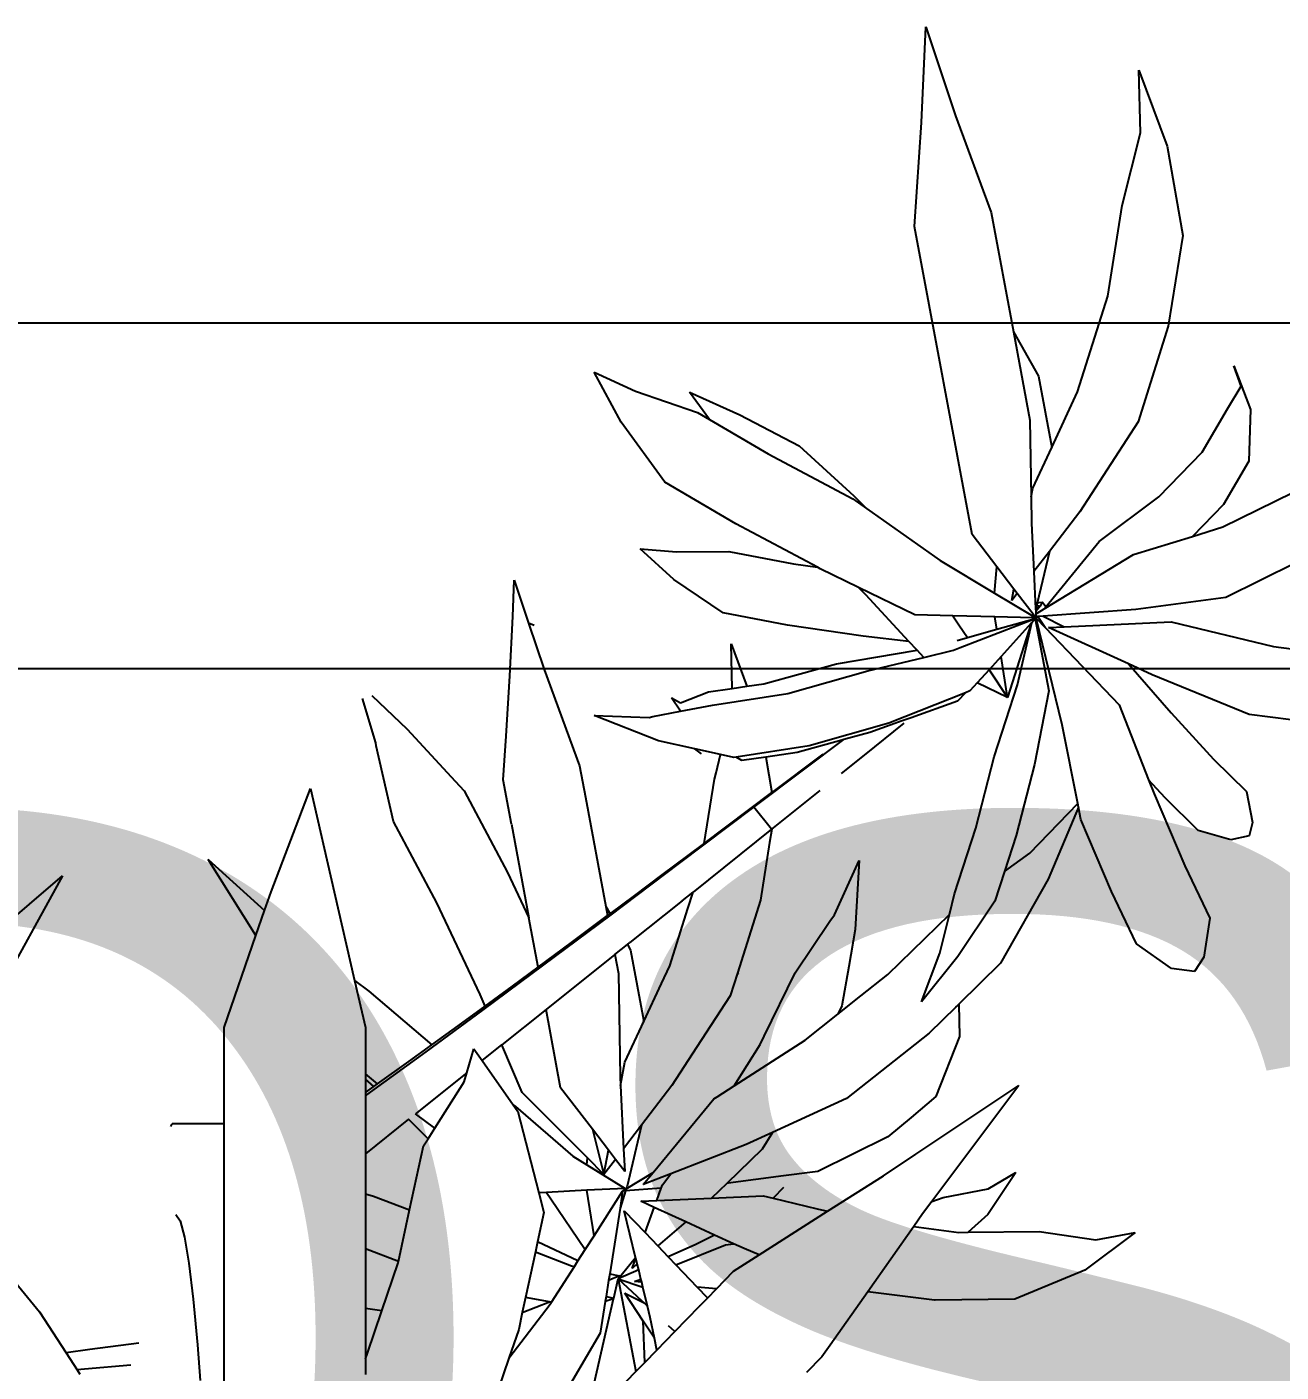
# Model space of a CAD drawing. Header units: metres. Extents: x -22 to 564, y 0 to 143.
# Drawn here: x 121.8469 to 122.0283, y 51.2242 to 51.4188 of the extents above; entities that cross this region are included whole.
import ezdxf
from ezdxf.enums import TextEntityAlignment as Align

# ---------------------------------------------------------------- set-up
doc = ezdxf.new("R2010")
doc.units = ezdxf.units.M
for name, color, linetype in [('TEXTO', 7, 'Continuous'), ('XREF 1N NEURO-ONCOLOGIA$0$Mobiliario Fijo', 40, 'Continuous'), ('XREF 1N NEURO-ONCOLOGIA$0$TEX-MOB', 4, 'Continuous')]:
    doc.layers.add(name, color=color, linetype=linetype)
doc.styles.add('100 LOCALES 25', font='arial.ttf', dxfattribs={"height": 0.25})
doc.styles.add('XREF 1N NEURO-ONCOLOGIA$0$HANDLET', font='romans.shx')

# ---------------------------------------------------------------- blocks, each defined once
blk = doc.blocks.new('XREF 1N NEURO-ONCOLOGIA$0$PLANTA CIRCULAR-02')
at = {"color": 72}
for p, q in [((0.21631, 0.3323), (0.21748, 0.35824)), ((0.21748, 0.35824), (0.22556, 0.33403)), ((0.27543, 0.34651), (0.28313, 0.32582)), ((0.27581, 0.32946), (0.27543, 0.34651)), ((0.22556, 0.33403), (0.23523, 0.30784)), ((0.21445, 0.30396), (0.21631, 0.3323)), ((0.27089, 0.30973), (0.27581, 0.32946)), ((0.28313, 0.32582), (0.28732, 0.30156)), ((0.23523, 0.30784), (0.24129, 0.27534)), ((0.26698, 0.28504), (0.27089, 0.30973)), ((0.23008, 0.22031), (0.21445, 0.30396)), ((0.28732, 0.30156), (0.2834, 0.27687)), ((0.25875, 0.25907), (0.26698, 0.28504)), ((0.24129, 0.27534), (0.24577, 0.25139)), ((0.24129, 0.27534), (0.2481, 0.26327)), ((0.2834, 0.27687), (0.27518, 0.2509)), ((0.12738, 0.26441), (0.13865, 0.25925)), ((0.13472, 0.25078), (0.12738, 0.26441)), ((0.2481, 0.26327), (0.25171, 0.24393)), ((0.30124, 0.26613), (0.30572, 0.25423)), ((0.30316, 0.26057), (0.30124, 0.26613)), ((0.29952, 0.25444), (0.30316, 0.26057)), ((0.13865, 0.25925), (0.15544, 0.25348)), ((0.15331, 0.25898), (0.16693, 0.25285)), ((0.15874, 0.25154), (0.15331, 0.25898)), ((0.25171, 0.24393), (0.25875, 0.25907)), ((0.15544, 0.25348), (0.15874, 0.25154)), ((0.16693, 0.25285), (0.18311, 0.24439)), ((0.29263, 0.24269), (0.29952, 0.25444)), ((0.30572, 0.25423), (0.30528, 0.24021)), ((0.1466, 0.23446), (0.13472, 0.25078)), ((0.15874, 0.25154), (0.17469, 0.24217)), ((0.24577, 0.25139), (0.24611, 0.23048)), ((0.27518, 0.2509), (0.25932, 0.22648)), ((0.17469, 0.24217), (0.19763, 0.23)), ((0.18311, 0.24439), (0.1979, 0.23083)), ((0.24655, 0.23283), (0.25171, 0.24393)), ((0.28082, 0.23051), (0.29263, 0.24269)), ((0.30528, 0.24021), (0.29839, 0.22846)), ((0.16585, 0.22315), (0.1466, 0.23446)), ((0.1979, 0.23083), (0.20139, 0.22734)), ((0.24611, 0.23048), (0.24655, 0.23283)), ((0.24611, 0.23048), (0.24623, 0.22333)), ((0.26457, 0.21836), (0.28082, 0.23051)), ((0.29822, 0.22232), (0.31723, 0.23172)), ((0.19763, 0.23), (0.20139, 0.22734)), ((0.20139, 0.22734), (0.2214, 0.2132)), ((0.29839, 0.22846), (0.28997, 0.21977)), ((0.18805, 0.21137), (0.16585, 0.22315)), ((0.24623, 0.22333), (0.24686, 0.21018)), ((0.25932, 0.22648), (0.25108, 0.2157)), ((0.23684, 0.21148), (0.23008, 0.22031)), ((0.27398, 0.21483), (0.28997, 0.21977)), ((0.28997, 0.21977), (0.29822, 0.22232)), ((0.13988, 0.2164), (0.14976, 0.21553)), ((0.14907, 0.20809), (0.13988, 0.2164)), ((0.25013, 0.20061), (0.26457, 0.21836)), ((0.14976, 0.21553), (0.16396, 0.21569)), ((0.16396, 0.21569), (0.1815, 0.21233)), ((0.1815, 0.21233), (0.18805, 0.21137)), ((0.2214, 0.2132), (0.23617, 0.20435)), ((0.25108, 0.2157), (0.24686, 0.21018)), ((0.25108, 0.2157), (0.24773, 0.20163)), ((0.2497, 0.20008), (0.27398, 0.21483)), ((0.31804, 0.21254), (0.29903, 0.20314)), ((0.18879, 0.21098), (0.18805, 0.21137)), ((0.19919, 0.2059), (0.18879, 0.21098)), ((0.23617, 0.20435), (0.23684, 0.21148)), ((0.24145, 0.20545), (0.23684, 0.21148)), ((0.24686, 0.21018), (0.24735, 0.20006)), ((0.10523, 0.19797), (0.10568, 0.20784)), ((0.10568, 0.20784), (0.10957, 0.19617)), ((0.1624, 0.19898), (0.14907, 0.20809)), ((0.21453, 0.19841), (0.19919, 0.2059)), ((0.20124, 0.20384), (0.19919, 0.2059)), ((0.24087, 0.20234), (0.24145, 0.20545)), ((0.24235, 0.20427), (0.24145, 0.20545)), ((0.21292, 0.19121), (0.20124, 0.20384)), ((0.23617, 0.20435), (0.24652, 0.19815)), ((0.24235, 0.20427), (0.24087, 0.20234)), ((0.2467, 0.19859), (0.24235, 0.20427)), ((0.24773, 0.20163), (0.24756, 0.20092)), ((0.24773, 0.20163), (0.24809, 0.20182)), ((0.24809, 0.20182), (0.24908, 0.20189)), ((0.24908, 0.20189), (0.2486, 0.2008)), ((0.25013, 0.20061), (0.24908, 0.20189)), ((0.29903, 0.20314), (0.27461, 0.19992)), ((0.1045, 0.1819), (0.10523, 0.19797)), ((0.17994, 0.19562), (0.1624, 0.19898)), ((0.22483, 0.19815), (0.21453, 0.19841)), ((0.23624, 0.19786), (0.22483, 0.19815)), ((0.22483, 0.19815), (0.22647, 0.19569)), ((0.22688, 0.18954), (0.24748, 0.19758)), ((0.24664, 0.1976), (0.23624, 0.19786)), ((0.23677, 0.19453), (0.23624, 0.19786)), ((0.24652, 0.19815), (0.24684, 0.19835)), ((0.24652, 0.19815), (0.24697, 0.19788)), ((0.24664, 0.1976), (0.24655, 0.19731)), ((0.24655, 0.19731), (0.2472, 0.1975)), ((0.24719, 0.19759), (0.24664, 0.1976)), ((0.2467, 0.19859), (0.24666, 0.19855)), ((0.24684, 0.19835), (0.24666, 0.19855)), ((0.24721, 0.1979), (0.2467, 0.19859)), ((0.24721, 0.1979), (0.24684, 0.19835)), ((0.24721, 0.1979), (0.24697, 0.19788)), ((0.24697, 0.19788), (0.24704, 0.19784)), ((0.24713, 0.19787), (0.24704, 0.19784)), ((0.24704, 0.19784), (0.24715, 0.19777)), ((0.24721, 0.1979), (0.24713, 0.19787)), ((0.24713, 0.19787), (0.24715, 0.19777)), ((0.24715, 0.19777), (0.24748, 0.19758)), ((0.24748, 0.19758), (0.24719, 0.19759)), ((0.24719, 0.19759), (0.2472, 0.1975)), ((0.2472, 0.1975), (0.24748, 0.19758)), ((0.24748, 0.19758), (0.24721, 0.1979)), ((0.24748, 0.19758), (0.24724, 0.19732)), ((0.24756, 0.20092), (0.24735, 0.20006)), ((0.24735, 0.20006), (0.24738, 0.19948)), ((0.24809, 0.2004), (0.24738, 0.19948)), ((0.24738, 0.19948), (0.24739, 0.19939)), ((0.2486, 0.2008), (0.24739, 0.19939)), ((0.24739, 0.19939), (0.24742, 0.1987)), ((0.24742, 0.1987), (0.24774, 0.1989)), ((0.24742, 0.1987), (0.24746, 0.19792)), ((0.24794, 0.19795), (0.24746, 0.19792)), ((0.24746, 0.19792), (0.24748, 0.19758)), ((0.24794, 0.19795), (0.24748, 0.19758)), ((0.24748, 0.19758), (0.2499, 0.19503)), ((0.25455, 0.16854), (0.24748, 0.19758)), ((0.24756, 0.20092), (0.24806, 0.20108)), ((0.24774, 0.1989), (0.2497, 0.20008)), ((0.24798, 0.19796), (0.24794, 0.19795)), ((0.24942, 0.19806), (0.24798, 0.19796)), ((0.2499, 0.19503), (0.24798, 0.19796)), ((0.24806, 0.20108), (0.24809, 0.2004)), ((0.27461, 0.19992), (0.24942, 0.19806)), ((0.24942, 0.19806), (0.25508, 0.19521)), ((0.2497, 0.20008), (0.25013, 0.20061)), ((0.10957, 0.19617), (0.11375, 0.18363)), ((0.11106, 0.19556), (0.10957, 0.19617)), ((0.2005, 0.19261), (0.17994, 0.19562)), ((0.22647, 0.19569), (0.22879, 0.19226)), ((0.22879, 0.19226), (0.23677, 0.19453)), ((0.23677, 0.19453), (0.24655, 0.19731)), ((0.24617, 0.19614), (0.23796, 0.18708)), ((0.24617, 0.19614), (0.23972, 0.17602)), ((0.24239, 0.17939), (0.24628, 0.19626)), ((0.24628, 0.19626), (0.24617, 0.19614)), ((0.24724, 0.19732), (0.24628, 0.19626)), ((0.24724, 0.19732), (0.25092, 0.1778)), ((0.2499, 0.19503), (0.27002, 0.17396)), ((0.25086, 0.19503), (0.25508, 0.19521)), ((0.27254, 0.18511), (0.25086, 0.19503)), ((0.25508, 0.19521), (0.28413, 0.1965)), ((0.28413, 0.1965), (0.31195, 0.18984)), ((0.1646, 0.19053), (0.16887, 0.17906)), ((0.16487, 0.17847), (0.1646, 0.19053)), ((0.21292, 0.19121), (0.2005, 0.19261)), ((0.21512, 0.18883), (0.21292, 0.19121)), ((0.22605, 0.19148), (0.22879, 0.19226)), ((0.19327, 0.18517), (0.21512, 0.18883)), ((0.20173, 0.18319), (0.21694, 0.18686)), ((0.21694, 0.18686), (0.21512, 0.18883)), ((0.21694, 0.18686), (0.22503, 0.18881)), ((0.22503, 0.18881), (0.22688, 0.18954)), ((0.23796, 0.18708), (0.2347, 0.18348)), ((0.23972, 0.17602), (0.23796, 0.18708)), ((0.31195, 0.18984), (0.33729, 0.18659)), ((0.11375, 0.18363), (0.12342, 0.15744)), ((0.17348, 0.17973), (0.19327, 0.18517)), ((0.18005, 0.17709), (0.20173, 0.18319)), ((0.2347, 0.18348), (0.23148, 0.17994)), ((0.2347, 0.18348), (0.23972, 0.17602)), ((0.27899, 0.18216), (0.27254, 0.18511)), ((0.27254, 0.18511), (0.28418, 0.17178)), ((0.10343, 0.16546), (0.1045, 0.1819)), ((0.16887, 0.17906), (0.17348, 0.17973)), ((0.23148, 0.17994), (0.2295, 0.17775)), ((0.23972, 0.17602), (0.23148, 0.17994)), ((0.23604, 0.15981), (0.24239, 0.17939)), ((0.30534, 0.17139), (0.27899, 0.18216)), ((0.068, 0.16366), (0.06443, 0.17569)), ((0.067, 0.1765), (0.07654, 0.16736)), ((0.14843, 0.17585), (0.15084, 0.17452)), ((0.15085, 0.17222), (0.14843, 0.17585)), ((0.15084, 0.17452), (0.15847, 0.17754)), ((0.15847, 0.17754), (0.16487, 0.17847)), ((0.15955, 0.1739), (0.18005, 0.17709)), ((0.16487, 0.17847), (0.16887, 0.17906)), ((0.22827, 0.17726), (0.20749, 0.16896)), ((0.22827, 0.17726), (0.2261, 0.17496)), ((0.2295, 0.17775), (0.22827, 0.17726)), ((0.25092, 0.1778), (0.24702, 0.15777)), ((0.14334, 0.17078), (0.15085, 0.17222)), ((0.15085, 0.17222), (0.15955, 0.1739)), ((0.2261, 0.17496), (0.21351, 0.17047)), ((0.27002, 0.17396), (0.27805, 0.15359)), ((0.12741, 0.17112), (0.1423, 0.17058)), ((0.14486, 0.16424), (0.12741, 0.17112)), ((0.1423, 0.17058), (0.14334, 0.17078)), ((0.20749, 0.16896), (0.18581, 0.16285)), ((0.20081, 0.16033), (0.21164, 0.16898)), ((0.21111, 0.16962), (0.20229, 0.16648)), ((0.21351, 0.17047), (0.21111, 0.16962)), ((0.2588, 0.14716), (0.25455, 0.16854)), ((0.28418, 0.17178), (0.29571, 0.15926)), ((0.33068, 0.16813), (0.30534, 0.17139)), ((0.07654, 0.16736), (0.08958, 0.15326)), ((0.10265, 0.15356), (0.10343, 0.16546)), ((0.18426, 0.15633), (0.19523, 0.16454)), ((0.19523, 0.16454), (0.19464, 0.16437)), ((0.20229, 0.16648), (0.19523, 0.16454)), ((0.06818, 0.16284), (0.068, 0.16366)), ((0.07286, 0.14231), (0.06818, 0.16284)), ((0.15475, 0.16203), (0.14486, 0.16424)), ((0.16173, 0.16046), (0.15475, 0.16203)), ((0.18581, 0.16285), (0.16592, 0.15976)), ((0.1825, 0.16104), (0.17403, 0.1598)), ((0.19464, 0.16437), (0.1825, 0.16104)), ((0.12342, 0.15744), (0.12502, 0.14889)), ((0.1605, 0.15551), (0.16173, 0.16046)), ((0.16531, 0.15966), (0.16173, 0.16046)), ((0.16592, 0.15976), (0.16531, 0.15966)), ((0.1675, 0.15884), (0.16592, 0.15976)), ((0.17403, 0.1598), (0.1675, 0.15884)), ((0.17403, 0.1598), (0.1757, 0.15017)), ((0.18953, 0.16057), (0.1757, 0.15017)), ((0.19459, 0.15535), (0.20081, 0.16033)), ((0.23109, 0.1405), (0.23604, 0.15981)), ((0.24702, 0.15777), (0.24207, 0.13846)), ((0.29571, 0.15926), (0.30464, 0.1504)), ((0.10489, 0.14151), (0.10265, 0.15356)), ((0.15729, 0.13631), (0.16006, 0.15375)), ((0.16006, 0.15375), (0.1605, 0.15551)), ((0.17076, 0.14616), (0.18426, 0.15633)), ((0.27805, 0.15359), (0.27956, 0.14977)), ((0.28258, 0.14868), (0.27805, 0.15359)), ((0.03957, 0.12318), (0.0503, 0.15126)), ((0.0503, 0.15126), (0.05668, 0.12318)), ((0.08958, 0.15326), (0.09204, 0.15061)), ((0.09204, 0.15061), (0.10378, 0.12844)), ((0.15729, 0.13631), (0.1757, 0.15017)), ((0.17563, 0.1402), (0.18877, 0.15071)), ((0.30464, 0.1504), (0.30627, 0.14201)), ((0.12502, 0.14889), (0.13056, 0.11918)), ((0.24576, 0.13371), (0.2588, 0.14716)), ((0.25899, 0.14618), (0.2588, 0.14716)), ((0.27956, 0.14977), (0.28789, 0.1302)), ((0.29151, 0.13981), (0.28258, 0.14868)), ((0.15061, 0.13095), (0.17076, 0.14616)), ((0.17558, 0.14015), (0.17076, 0.14616)), ((0.25899, 0.14618), (0.25077, 0.12663)), ((0.25966, 0.1428), (0.25899, 0.14618)), ((0.26799, 0.12323), (0.25966, 0.1428)), ((0.0846, 0.12014), (0.07286, 0.14231)), ((0.10489, 0.14151), (0.10965, 0.11606)), ((0.17558, 0.14015), (0.15426, 0.12311)), ((0.17563, 0.1402), (0.17505, 0.13655)), ((0.22529, 0.12266), (0.23109, 0.1405)), ((0.30042, 0.13729), (0.29151, 0.13981)), ((0.30627, 0.14201), (0.30541, 0.13835)), ((0.14585, 0.12775), (0.15685, 0.13598)), ((0.15685, 0.13598), (0.15729, 0.13631)), ((0.17505, 0.13655), (0.17257, 0.12089)), ((0.24207, 0.13846), (0.23889, 0.12867)), ((0.30541, 0.13835), (0.30042, 0.13729)), ((0.02246, 0.13195), (0.03779, 0.11805)), ((0.03545, 0.11127), (0.02246, 0.13195)), ((0.19266, 0.11693), (0.19939, 0.13169)), ((0.19939, 0.13169), (0.19833, 0.11294)), ((0.23889, 0.12867), (0.24576, 0.13371)), ((0.10378, 0.12844), (0.10965, 0.11606)), ((0.1316, 0.11667), (0.15061, 0.13095)), ((0.23889, 0.12867), (0.23627, 0.12062)), ((0.28789, 0.1302), (0.29469, 0.11601)), ((-0.04346, 0.10501), (-0.01706, 0.12754)), ((-0.01706, 0.12754), (-0.03535, 0.09444)), ((0.13843, 0.12219), (0.14585, 0.12775)), ((0.25077, 0.12663), (0.2378, 0.10374)), ((0.03779, 0.11805), (0.03957, 0.12318)), ((0.05668, 0.12318), (0.06227, 0.09906)), ((0.13169, 0.11718), (0.13843, 0.12219)), ((0.15125, 0.12071), (0.13711, 0.1094)), ((0.15125, 0.12071), (0.15426, 0.12311)), ((0.15284, 0.11864), (0.15426, 0.12311)), ((0.17257, 0.12089), (0.1663, 0.1011)), ((0.22391, 0.11703), (0.22529, 0.12266)), ((0.27479, 0.10905), (0.26799, 0.12323)), ((0.03545, 0.11127), (0.03779, 0.11805)), ((0.09639, 0.09525), (0.0846, 0.12014)), ((0.13056, 0.11918), (0.13103, 0.11669)), ((0.13103, 0.11669), (0.13169, 0.11718)), ((0.14792, 0.10309), (0.15284, 0.11864)), ((0.20721, 0.10068), (0.22391, 0.11703)), ((0.22131, 0.10652), (0.22391, 0.11703)), ((0.23627, 0.12062), (0.2262, 0.10561)), ((0.11214, 0.10269), (0.10965, 0.11606)), ((0.11374, 0.10335), (0.1316, 0.11667)), ((0.1212, 0.10938), (0.13103, 0.11669)), ((0.18197, 0.10118), (0.19146, 0.11517)), ((0.19146, 0.11517), (0.19266, 0.11693)), ((0.29469, 0.11601), (0.29309, 0.10545)), ((0.02681, 0.08627), (0.03545, 0.11127)), ((0.19833, 0.11294), (0.19657, 0.10288)), ((0.11214, 0.10269), (0.1212, 0.10938)), ((0.133, 0.10612), (0.1143, 0.09117)), ((0.133, 0.10612), (0.13639, 0.10883)), ((0.133, 0.10612), (0.13396, 0.101)), ((0.13639, 0.10883), (0.13711, 0.1094)), ((0.13639, 0.10883), (0.13727, 0.10729)), ((0.13727, 0.10729), (0.14088, 0.08795)), ((0.21633, 0.09327), (0.22131, 0.10652)), ((0.28423, 0.10234), (0.27479, 0.10905)), ((0.0971, 0.09102), (0.11374, 0.10335)), ((0.10519, 0.09756), (0.11214, 0.10269)), ((0.14567, 0.09825), (0.14792, 0.10309)), ((0.19657, 0.10288), (0.1947, 0.09221)), ((0.2262, 0.10561), (0.21633, 0.09327)), ((0.2378, 0.10374), (0.22649, 0.09266)), ((0.29309, 0.10545), (0.29054, 0.1015)), ((0.06227, 0.09906), (0.06524, 0.08627)), ((0.06227, 0.09906), (0.06617, 0.09619)), ((0.13396, 0.101), (0.13442, 0.07293)), ((0.1663, 0.1011), (0.16435, 0.09493)), ((0.16659, 0.10072), (0.1663, 0.1011)), ((0.17355, 0.08391), (0.18197, 0.10118)), ((0.19988, 0.09488), (0.20721, 0.10068)), ((0.29054, 0.1015), (0.28423, 0.10234)), ((0.06617, 0.09619), (0.0833, 0.0816)), ((0.09774, 0.09211), (0.09639, 0.09525)), ((0.09774, 0.09211), (0.10519, 0.09756)), ((0.14088, 0.08795), (0.14567, 0.09825)), ((0.09045, 0.08677), (0.09774, 0.09211)), ((0.16435, 0.09493), (0.15522, 0.08087)), ((0.19356, 0.08987), (0.19988, 0.09488)), ((0.1947, 0.09221), (0.19356, 0.08987)), ((0.22567, 0.09186), (0.21845, 0.08479)), ((0.22629, 0.09246), (0.22567, 0.09186)), ((0.22567, 0.09186), (0.22628, 0.09237)), ((0.22628, 0.09237), (0.22629, 0.09246)), ((0.22649, 0.09266), (0.22629, 0.09246)), ((0.22649, 0.09266), (0.22665, 0.08383)), ((0.0817, 0.0797), (0.0971, 0.09102)), ((0.1143, 0.09117), (0.10226, 0.08155)), ((0.11827, 0.06991), (0.1143, 0.09117)), ((0.13571, 0.07685), (0.14088, 0.08795)), ((0.18471, 0.08286), (0.19356, 0.08987)), ((0.02681, 0.0601), (0.02681, 0.08627)), ((0.06524, 0.08627), (0.06524, 0.07371)), ((0.0833, 0.0816), (0.09045, 0.08677)), ((0.21845, 0.08479), (0.19595, 0.06697)), ((0.077, 0.07704), (0.0833, 0.0816)), ((0.09277, 0.07397), (0.09468, 0.0805)), ((0.09468, 0.0805), (0.09693, 0.07729)), ((0.09693, 0.07729), (0.10226, 0.08155)), ((0.10778, 0.06863), (0.10226, 0.08155)), ((0.15522, 0.08087), (0.14848, 0.0705)), ((0.1654, 0.07039), (0.18471, 0.08286)), ((0.1654, 0.07039), (0.17247, 0.08169)), ((0.17247, 0.08169), (0.17355, 0.08391)), ((0.22665, 0.08383), (0.22026, 0.0675)), ((0.06759, 0.06942), (0.0817, 0.0797)), ((0.06848, 0.07095), (0.077, 0.07704)), ((0.09693, 0.07729), (0.10535, 0.06526)), ((0.13454, 0.07053), (0.13571, 0.07685)), ((0.06524, 0.07371), (0.06524, 0.07226)), ((0.06848, 0.07095), (0.06524, 0.07371)), ((0.09277, 0.07397), (0.07878, 0.06278)), ((0.09205, 0.07149), (0.09277, 0.07397)), ((0.06524, 0.07226), (0.06524, 0.06863)), ((0.06746, 0.07022), (0.06524, 0.07226)), ((0.06524, 0.06863), (0.06746, 0.07022)), ((0.06746, 0.07022), (0.06848, 0.07095)), ((0.08407, 0.05895), (0.09205, 0.07149)), ((0.12689, 0.05865), (0.11827, 0.06991)), ((0.13442, 0.07293), (0.13454, 0.07053)), ((0.13454, 0.07053), (0.13537, 0.05334)), ((0.14848, 0.0705), (0.14025, 0.05972)), ((0.16079, 0.06741), (0.1654, 0.07039)), ((0.21481, 0.05188), (0.24281, 0.0705)), ((0.24281, 0.0705), (0.21918, 0.03901)), ((0.06524, 0.06773), (0.06759, 0.06942)), ((0.06524, 0.06863), (0.06524, 0.06773)), ((0.06524, 0.06773), (0.06524, 0.05196)), ((0.12557, 0.05083), (0.10778, 0.06863)), ((0.14345, 0.04689), (0.15994, 0.06686)), ((0.15994, 0.06686), (0.16079, 0.06741)), ((0.19595, 0.06697), (0.17586, 0.05779)), ((0.22026, 0.0675), (0.2135, 0.06183)), ((0.08407, 0.05895), (0.07878, 0.06278)), ((0.10535, 0.06526), (0.10663, 0.06344)), ((0.10535, 0.06526), (0.106, 0.06479)), ((0.106, 0.06479), (0.12159, 0.05133)), ((0.10663, 0.06344), (0.11234, 0.04137)), ((0.0123, 0.05942), (0.01266, 0.0601)), ((0.02681, 0.0601), (0.01266, 0.0601)), ((0.02681, -0.06178), (0.02681, 0.0601)), ((0.07696, 0.06133), (0.06524, 0.05196)), ((0.08223, 0.05606), (0.07696, 0.06133)), ((0.08223, 0.05606), (0.08407, 0.05895)), ((0.13126, 0.05294), (0.12689, 0.05865)), ((0.12689, 0.05865), (0.13004, 0.04636)), ((0.14025, 0.05972), (0.13537, 0.05334)), ((0.14025, 0.05972), (0.13631, 0.04319)), ((0.2135, 0.06183), (0.20721, 0.05656)), ((0.08099, 0.05411), (0.08223, 0.05606)), ((0.17586, 0.05779), (0.16867, 0.05451)), ((0.17586, 0.05779), (0.17303, 0.05326)), ((0.20721, 0.05656), (0.1882, 0.04716)), ((0.06524, 0.05196), (0.06524, 0.04111)), ((0.07723, 0.03671), (0.08099, 0.05411)), ((0.12159, 0.05133), (0.1254, 0.04899)), ((0.13004, 0.04636), (0.13126, 0.05294)), ((0.13317, 0.05045), (0.13126, 0.05294)), ((0.13537, 0.05334), (0.13567, 0.04718)), ((0.16867, 0.05451), (0.14822, 0.04652)), ((0.17303, 0.05326), (0.1634, 0.04391)), ((0.20597, 0.04601), (0.21481, 0.05188)), ((0.1254, 0.04899), (0.12557, 0.05083)), ((0.1254, 0.04899), (0.13583, 0.04257)), ((0.13004, 0.04636), (0.12557, 0.05083)), ((0.13317, 0.05045), (0.13004, 0.04636)), ((0.13567, 0.04718), (0.13317, 0.05045)), ((0.13605, 0.0424), (0.14345, 0.04689)), ((0.14073, 0.0436), (0.14345, 0.04689)), ((0.14822, 0.04652), (0.14073, 0.0436)), ((0.14592, 0.04352), (0.14822, 0.04652)), ((0.1634, 0.04391), (0.15927, 0.0399)), ((0.16378, 0.04394), (0.1634, 0.04391)), ((0.17882, 0.04593), (0.16378, 0.04394)), ((0.18668, 0.04696), (0.17882, 0.04593)), ((0.1882, 0.04716), (0.18668, 0.04696)), ((0.19079, 0.03634), (0.20597, 0.04601)), ((0.24194, 0.04687), (0.23439, 0.0355)), ((0.2344, 0.04248), (0.24194, 0.04687)), ((0.06524, 0.04111), (0.06524, 0.02611)), ((0.06524, 0.04111), (0.06738, 0.04046)), ((0.06738, 0.04046), (0.07723, 0.03671)), ((0.11446, 0.04148), (0.11234, 0.04137)), ((0.11234, 0.04137), (0.11373, 0.03602)), ((0.12538, 0.04204), (0.11446, 0.04148)), ((0.11446, 0.04148), (0.11564, 0.03972)), ((0.13583, 0.04257), (0.12538, 0.04204)), ((0.12735, 0.02968), (0.12538, 0.04204)), ((0.12735, 0.02968), (0.13512, 0.04183)), ((0.13589, 0.04189), (0.1344, 0.03723)), ((0.13512, 0.04183), (0.1344, 0.03723)), ((0.13512, 0.04183), (0.13605, 0.0424)), ((0.13589, 0.04189), (0.13512, 0.04183)), ((0.14558, 0.0426), (0.13589, 0.04189)), ((0.13631, 0.04319), (0.13605, 0.0424)), ((0.14437, 0.03924), (0.14558, 0.0426)), ((0.14558, 0.0426), (0.14592, 0.04352)), ((0.15927, 0.0399), (0.17329, 0.04053)), ((0.17329, 0.04053), (0.17601, 0.03988)), ((0.17884, 0.0428), (0.17601, 0.03988)), ((0.22219, 0.04012), (0.2344, 0.04248)), ((0.0742, 0.0227), (0.07723, 0.03671)), ((0.11564, 0.03972), (0.12494, 0.02591)), ((0.1344, 0.03723), (0.13159, 0.01931)), ((0.14003, 0.03905), (0.14437, 0.03924)), ((0.14369, 0.03737), (0.14003, 0.03905)), ((0.14122, 0.03056), (0.14369, 0.03737)), ((0.15225, 0.03346), (0.14369, 0.03737)), ((0.14437, 0.03924), (0.15927, 0.0399)), ((0.17601, 0.03988), (0.18799, 0.03701)), ((0.18799, 0.03701), (0.19079, 0.03634)), ((0.21918, 0.03901), (0.21664, 0.03563)), ((0.21918, 0.03901), (0.22219, 0.04012)), ((-0.044, 0.03413), (-0.02333, 0.009)), ((0.01372, 0.03542), (0.01491, 0.03372)), ((0.01491, 0.03372), (0.01609, 0.02933)), ((0.11373, 0.03602), (0.11201, 0.02806)), ((0.13865, 0.02379), (0.13555, 0.0365)), ((0.13555, 0.0365), (0.14122, 0.03056)), ((0.15225, 0.03346), (0.1447, 0.02691)), ((0.16006, 0.02988), (0.15225, 0.03346)), ((0.17223, 0.02451), (0.19079, 0.03634)), ((0.21664, 0.03563), (0.21421, 0.03218)), ((0.23439, 0.0355), (0.22902, 0.03064)), ((0.01609, 0.02933), (0.01725, 0.02224)), ((0.12494, 0.02591), (0.12735, 0.02968)), ((0.14122, 0.03056), (0.1447, 0.02691)), ((0.16006, 0.02988), (0.15496, 0.02728)), ((0.16528, 0.0275), (0.16006, 0.02988)), ((0.21421, 0.03218), (0.20173, 0.01448)), ((0.21421, 0.03218), (0.22645, 0.03061)), ((0.22645, 0.03061), (0.22902, 0.03064)), ((0.22902, 0.03064), (0.24833, 0.03088)), ((0.24833, 0.03088), (0.2637, 0.02854)), ((0.27441, 0.03055), (0.26075, 0.02032)), ((0.2637, 0.02854), (0.27441, 0.03055)), ((0.06524, 0.02611), (0.06524, 0.00995)), ((0.0742, 0.0227), (0.06524, 0.02611)), ((0.11201, 0.02806), (0.11142, 0.02531)), ((0.12298, 0.02285), (0.11201, 0.02806)), ((0.12298, 0.02285), (0.12494, 0.02591)), ((0.1447, 0.02691), (0.1475, 0.02398)), ((0.15496, 0.02728), (0.1475, 0.02398)), ((0.1496, 0.02178), (0.16305, 0.02726)), ((0.16305, 0.02726), (0.16528, 0.0275)), ((0.16816, 0.02618), (0.16528, 0.0275)), ((0.17223, 0.02451), (0.16816, 0.02618)), ((0.01725, 0.02224), (0.01841, 0.01248)), ((0.06968, 0.0093), (0.07412, 0.0223)), ((0.07412, 0.0223), (0.0742, 0.0227)), ((0.11142, 0.02531), (0.10874, 0.01292)), ((0.11142, 0.02531), (0.12118, 0.02152)), ((0.12202, 0.02134), (0.12298, 0.02285)), ((0.13393, 0.01799), (0.13865, 0.02379)), ((0.13769, 0.02083), (0.13869, 0.02361)), ((0.13908, 0.02204), (0.13769, 0.02083)), ((0.13869, 0.02361), (0.13865, 0.02379)), ((0.13908, 0.02204), (0.13869, 0.02361)), ((0.13947, 0.02044), (0.13908, 0.02204)), ((0.1475, 0.02398), (0.1496, 0.02178)), ((0.16527, 0.02008), (0.17223, 0.02451)), ((0.1158, 0.01161), (0.12202, 0.02134)), ((0.12118, 0.02152), (0.12202, 0.02134)), ((0.13159, 0.01931), (0.1313, 0.01752)), ((0.13427, 0.01875), (0.1313, 0.01752)), ((0.13159, 0.01931), (0.13427, 0.01875)), ((0.13947, 0.02044), (0.13393, 0.01799)), ((0.14008, 0.01791), (0.13947, 0.02044)), ((0.1496, 0.02178), (0.15537, 0.01573)), ((0.1606, 0.01528), (0.16527, 0.02008)), ((0.26075, 0.02032), (0.24172, 0.01242)), ((0.1313, 0.01752), (0.13062, 0.01316)), ((0.13272, 0.01274), (0.13393, 0.01799)), ((0.14044, 0.01191), (0.13393, 0.01799)), ((0.13393, 0.01799), (0.14061, 0.01575)), ((0.13393, 0.01799), (0.13869, -0.00725)), ((0.13838, 0.01722), (0.14008, 0.01791)), ((0.14029, 0.01705), (0.13838, 0.01722)), ((0.14029, 0.01705), (0.14008, 0.01791)), ((0.14061, 0.01575), (0.14029, 0.01705)), ((0.14187, 0.01058), (0.14061, 0.01575)), ((0.15537, 0.01573), (0.15809, 0.01288)), ((0.1606, 0.01528), (0.15537, 0.01573)), ((0.15814, 0.01275), (0.1606, 0.01528)), ((0.01841, 0.01248), (0.01956, 0.00008)), ((0.1042, -0.00356), (0.11545, 0.01107)), ((0.10874, 0.01292), (0.10785, 0.00882)), ((0.10785, 0.00882), (0.11526, 0.01171)), ((0.11526, 0.01171), (0.10874, 0.01292)), ((0.1158, 0.01161), (0.11526, 0.01171)), ((0.11545, 0.01107), (0.1158, 0.01161)), ((0.12736, -0.01047), (0.13267, 0.01253)), ((0.13041, 0.01179), (0.12905, 0.00318)), ((0.13062, 0.01316), (0.13041, 0.01179)), ((0.13267, 0.01253), (0.13041, 0.01179)), ((0.13062, 0.01316), (0.13272, 0.01274)), ((0.13267, 0.01253), (0.13272, 0.01274)), ((0.14067, 0.00651), (0.13569, 0.01409)), ((0.13569, 0.01409), (0.14045, 0.01169)), ((0.14094, 0.01145), (0.14044, 0.01191)), ((0.14045, 0.01169), (0.14044, 0.01191)), ((0.14045, 0.01169), (0.14094, 0.01145)), ((0.14187, 0.01058), (0.14094, 0.01145)), ((0.15603, 0.01057), (0.15814, 0.01275)), ((0.15809, 0.01288), (0.15814, 0.01275)), ((0.20173, 0.01448), (0.19149, -0.00004)), ((0.21985, 0.01215), (0.20173, 0.01448)), ((0.22004, 0.01215), (0.21985, 0.01215)), ((0.24172, 0.01242), (0.22004, 0.01215)), ((-0.02333, 0.009), (-0.01613, -0.00216)), ((0.06524, 0.00995), (0.06524, -0.00235)), ((0.06968, 0.0093), (0.06524, 0.00995)), ((0.06576, -0.0022), (0.06968, 0.0093)), ((0.10785, 0.00882), (0.10686, 0.00422)), ((0.14263, 0.00747), (0.14187, 0.01058)), ((0.14375, 0.00182), (0.14263, 0.00747)), ((0.14929, 0.00365), (0.15603, 0.01057)), ((0.15581, 0.01065), (0.15603, 0.01057)), ((0.10686, 0.00422), (0.1042, -0.00356)), ((0.14375, 0.00182), (0.14067, 0.00651)), ((0.14114, -0.00473), (0.14067, 0.00651)), ((0.14929, 0.00365), (0.14762, 0.0052)), ((0.00367, 0.00046), (-0.0097, -0.00122)), ((0.01956, 0.00008), (0.02028, -0.00965)), ((0.12905, 0.00318), (0.11022, -0.02864)), ((0.14439, -0.00139), (0.14375, 0.00182)), ((0.14439, -0.00139), (0.14929, 0.00365)), ((-0.0097, -0.00122), (-0.01613, -0.00216)), ((-0.01613, -0.00216), (-0.01314, -0.00679)), ((0.06524, -0.00374), (0.06576, -0.0022)), ((0.06524, -0.00235), (0.06576, -0.0022)), ((0.06524, -0.00235), (0.06524, -0.00374)), ((0.1042, -0.00356), (0.09356, -0.03478)), ((0.14114, -0.00473), (0.14439, -0.00139)), ((0.18924, -0.00322), (0.18509, -0.00749)), ((0.19149, -0.00004), (0.18924, -0.00322)), ((-0.01112, -0.00654), (-0.01314, -0.00679)), ((-0.01314, -0.00679), (-0.0124, -0.00794)), ((0.0015, -0.00545), (-0.01112, -0.00654)), ((0.06524, -0.00374), (0.06524, -0.00804)), ((0.13869, -0.00725), (0.12326, -0.02311)), ((0.13869, -0.00725), (0.14114, -0.00473))]:
    blk.add_line(p, q, dxfattribs=at)
at = {"color": 54}
for p, q in [((0.15658, 0.16063), (0.15475, 0.16203)), ((0.13056, 0.11918), (0.13169, 0.11718))]:
    blk.add_line(p, q, dxfattribs=at)
blk = doc.blocks.new('XREF 1N NEURO-ONCOLOGIA')
at = {"layer": 'XREF 1N NEURO-ONCOLOGIA$0$Mobiliario Fijo', "transparency": 33554687, "elevation": 0}
for points in [[(17.92487, 22.7507), (17.92487, 22.2007), (17.37487, 22.2007), (17.37487, 22.7507)], [(17.87487, 22.7007), (17.87487, 22.2507), (17.42487, 22.2507), (17.42487, 22.7007)]]:
    blk.add_lwpolyline(points, close=True, dxfattribs=at)
at = {"color": 2, "xscale": 0.5320720665645394, "yscale": 0.5320720665645394, "zscale": 0.5320720665645394, "rotation": 269.9999999999999}
blk.add_blockref('XREF 1N NEURO-ONCOLOGIA$0$PLANTA CIRCULAR-02', (17.77705, 22.5557, 0), dxfattribs=at)
at = {"layer": 'XREF 1N NEURO-ONCOLOGIA$0$TEX-MOB', "style": 'XREF 1N NEURO-ONCOLOGIA$0$HANDLET'}
for p in [(1.70002, 4.58473, 0), (1.70735, 2.01378, 0)]:
    blk.add_attdef('234', text='', height=0.075, rotation=180, dxfattribs=at).set_placement(p, align=Align.MIDDLE_CENTER)

msp = doc.modelspace()

# ---------------------------------------------------------------- block references
at = {"rotation": 90}
msp.add_blockref('XREF 1N NEURO-ONCOLOGIA', (144.41686, 33.45112), dxfattribs=at)

# ---------------------------------------------------------------- next in the draw order: texts
at = {"layer": 'TEXTO', "color": 0, "insert": (118.83485, 51.15148, 0), "char_height": 0.15, "width": 3.1751961, "attachment_point": 7, "style": '100 LOCALES 25'}
msp.add_mtext('\\pxqc;SALA DE ESPERA PEDIATRICOS ', dxfattribs=at)

doc.saveas('drawing.dxf')
